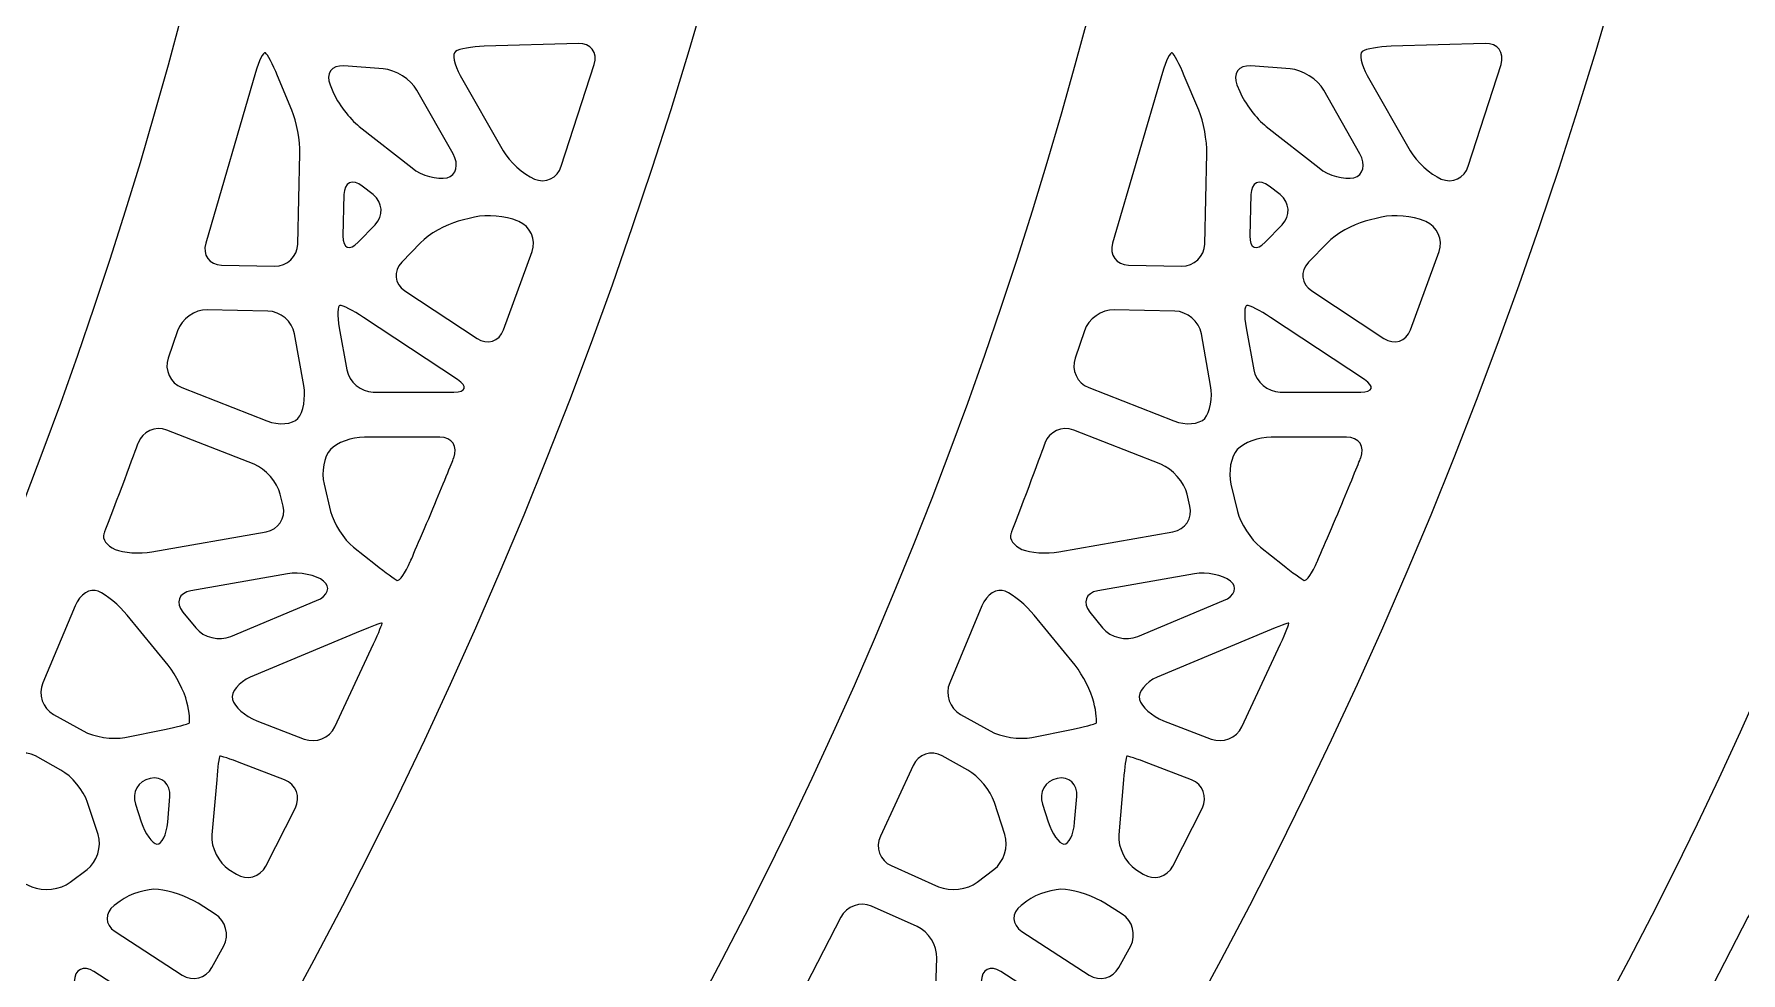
# Model space of a CAD drawing. Header units: inches. Extents: x 8 to 818, y -635 to -10.
# Drawn here: x 604.1 to 711, y -298 to -239.2 of the extents above; entities that cross this region are included whole.
import ezdxf

# ---------------------------------------------------------------- set-up
doc = ezdxf.new("R2010")
doc.units = ezdxf.units.IN
doc.header["$MEASUREMENT"] = 0
doc.layers.add('Calque 1', color=7, linetype='Continuous')

# ---------------------------------------------------------------- blocks, each defined once
blk = doc.blocks.new('block 2')
at = {"layer": 'Calque 1', "color": 179, "lineweight": 5, "true_color": 0x262425}
for points, knots in [([(715.86, -64), (715.86, -64), (726.82, -66.29), (726.82, -66.29), (727.36, -66.4), (727.7, -66.93), (727.59, -67.48), (727.59, -67.48), (727.39, -68.45), (727.39, -68.45), (727.27, -68.99), (726.74, -69.34), (726.2, -69.23), (726.2, -69.23), (717.2, -67.34), (717.2, -67.34), (769.2, -199.6), (711.01, -353.81), (579.16, -418.55), (579.16, -418.55), (584.06, -419.58), (584.06, -419.58), (584.61, -419.69), (584.95, -420.22), (584.84, -420.76), (584.84, -420.76), (584.63, -421.74), (584.63, -421.74), (584.52, -422.28), (583.99, -422.63), (583.45, -422.51), (583.45, -422.51), (574.72, -420.69), (574.72, -420.69), (571.92, -422), (569.1, -423.28), (566.24, -424.51), (562.3, -426.21), (560.36, -430.67), (561.85, -434.69), (561.85, -434.69), (561.9, -434.84), (561.9, -434.84), (563.44, -439), (568.05, -441.15), (572.21, -439.61), (738.97, -377.87), (817.84, -186.1), (744.29, -23.11), (739.77, -12.97), (726.88, -9.8), (716.32, -15.85), (716.32, -15.85), (716.32, -15.85), (716.32, -15.85), (705.75, -21.91), (701.37, -33.6), (705.82, -42.17), (709.52, -49.36), (712.86, -56.64), (715.86, -64)], [0, 0, 0, 0, 1, 1, 1, 2, 2, 2, 3, 3, 3, 4, 4, 4, 5, 5, 5, 6, 6, 6, 7, 7, 7, 8, 8, 8, 9, 9, 9, 10, 10, 10, 11, 11, 11, 12, 12, 12, 13, 13, 13, 14, 14, 14, 15, 15, 15, 16, 16, 16, 17, 17, 17, 18, 18, 18, 19, 19, 19, 20, 20, 20, 20]), ([(716.19, -295.09), (716.9, -295.4), (717.45, -296.29), (717.43, -297.07), (717.43, -297.07), (717.25, -301.98), (717.25, -301.98), (717.22, -302.75), (716.56, -303.33), (715.79, -303.26), (715.79, -303.26), (710.34, -302.77), (710.34, -302.77), (709.57, -302.7), (708.61, -302.52), (708.21, -302.38), (707.81, -302.24), (707.77, -301.57), (708.13, -300.88), (708.13, -300.88), (711.41, -294.51), (711.41, -294.51), (711.76, -293.82), (712.63, -293.51), (713.33, -293.82), (713.33, -293.82), (716.19, -295.09), (716.19, -295.09)], [0, 0, 0, 0, 1, 1, 1, 2, 2, 2, 3, 3, 3, 4, 4, 4, 5, 5, 5, 6, 6, 6, 7, 7, 7, 8, 8, 8, 9, 9, 9, 9])]:
    blk.add_open_spline(points, degree=3, knots=knots, dxfattribs=at)
blk = doc.blocks.new('block 3')
at = {"layer": 'Calque 1', "color": 179, "lineweight": 5, "true_color": 0x262425}
for points, knots in [([(659.05, -64), (659.05, -64), (670, -66.29), (670, -66.29), (670.54, -66.4), (670.89, -66.93), (670.77, -67.48), (670.77, -67.48), (670.57, -68.45), (670.57, -68.45), (670.46, -68.99), (669.93, -69.34), (669.38, -69.23), (669.38, -69.23), (660.39, -67.34), (660.39, -67.34), (712.38, -199.6), (654.19, -353.81), (522.35, -418.55), (522.35, -418.55), (527.25, -419.58), (527.25, -419.58), (527.79, -419.69), (528.13, -420.22), (528.02, -420.76), (528.02, -420.76), (527.82, -421.74), (527.82, -421.74), (527.7, -422.28), (527.17, -422.63), (526.63, -422.51), (526.63, -422.51), (517.9, -420.69), (517.9, -420.69), (515.1, -422), (512.28, -423.28), (509.42, -424.51), (505.49, -426.21), (503.55, -430.67), (505.03, -434.69), (505.03, -434.69), (505.09, -434.84), (505.09, -434.84), (506.62, -439), (511.23, -441.15), (515.39, -439.61), (682.15, -377.87), (761.02, -186.1), (687.47, -23.11), (682.95, -12.97), (670.06, -9.8), (659.51, -15.85), (659.51, -15.85), (659.51, -15.85), (659.51, -15.85), (648.93, -21.91), (644.56, -33.6), (649, -42.17), (652.7, -49.36), (656.04, -56.64), (659.05, -64)], [0, 0, 0, 0, 1, 1, 1, 2, 2, 2, 3, 3, 3, 4, 4, 4, 5, 5, 5, 6, 6, 6, 7, 7, 7, 8, 8, 8, 9, 9, 9, 10, 10, 10, 11, 11, 11, 12, 12, 12, 13, 13, 13, 14, 14, 14, 15, 15, 15, 16, 16, 16, 17, 17, 17, 18, 18, 18, 19, 19, 19, 20, 20, 20, 20]), ([(675.35, -240.39), (675.47, -240.46), (675.82, -241.1), (676.11, -241.82), (676.11, -241.82), (677.01, -243.97), (677.01, -243.97), (677.31, -244.69), (677.54, -245.91), (677.52, -246.69), (677.52, -246.69), (677.39, -252.36), (677.39, -252.36), (677.37, -253.14), (676.72, -253.76), (675.94, -253.75), (675.94, -253.75), (672.62, -253.68), (672.62, -253.68), (671.85, -253.66), (671.4, -253.04), (671.62, -252.3), (671.62, -252.3), (674.75, -241.63), (674.75, -241.63), (674.96, -240.88), (675.23, -240.33), (675.35, -240.39)], [0, 0, 0, 0, 1, 1, 1, 2, 2, 2, 3, 3, 3, 4, 4, 4, 5, 5, 5, 6, 6, 6, 7, 7, 7, 8, 8, 8, 9, 9, 9, 9]), ([(694.96, -239.8), (695.74, -239.78), (696.19, -240.37), (695.95, -241.11), (695.95, -241.11), (693.9, -247.49), (693.9, -247.49), (693.66, -248.23), (692.9, -248.59), (692.21, -248.29), (691.52, -248), (690.64, -247.2), (690.26, -246.53), (690.26, -246.53), (687.57, -241.8), (687.57, -241.8), (687.18, -241.13), (687.05, -240.45), (687.26, -240.3), (687.48, -240.15), (688.3, -240.01), (689.07, -239.98), (689.07, -239.98), (694.96, -239.8), (694.96, -239.8)], [0, 0, 0, 0, 1, 1, 1, 2, 2, 2, 3, 3, 3, 4, 4, 4, 5, 5, 5, 6, 6, 6, 7, 7, 7, 8, 8, 8, 8]), ([(682.74, -241.4), (683.52, -241.45), (684.46, -242.05), (684.85, -242.73), (684.85, -242.73), (687.11, -246.71), (687.11, -246.71), (687.5, -247.39), (687.33, -248.06), (686.73, -248.21), (686.14, -248.35), (685.16, -248.08), (684.55, -247.6), (684.55, -247.6), (681.24, -245), (681.24, -245), (680.63, -244.52), (679.89, -243.54), (679.59, -242.82), (679.59, -242.82), (679.41, -242.4), (679.41, -242.4), (679.12, -241.69), (679.51, -241.15), (680.28, -241.21), (680.28, -241.21), (682.74, -241.4), (682.74, -241.4)], [0, 0, 0, 0, 1, 1, 1, 2, 2, 2, 3, 3, 3, 4, 4, 4, 5, 5, 5, 6, 6, 6, 7, 7, 7, 8, 8, 8, 9, 9, 9, 9]), ([(682.11, -249.27), (682.72, -249.75), (682.78, -250.6), (682.24, -251.16), (682.24, -251.16), (681.17, -252.25), (681.17, -252.25), (680.63, -252.81), (680.2, -252.63), (680.22, -251.85), (680.22, -251.85), (680.28, -249.27), (680.28, -249.27), (680.3, -248.5), (680.81, -248.25), (681.42, -248.73), (681.42, -248.73), (682.11, -249.27), (682.11, -249.27)], [0, 0, 0, 0, 1, 1, 1, 2, 2, 2, 3, 3, 3, 4, 4, 4, 5, 5, 5, 6, 6, 6, 6]), ([(691.24, -250.95), (691.96, -251.25), (692.33, -252.1), (692.07, -252.83), (692.07, -252.83), (690.28, -257.73), (690.28, -257.73), (690.01, -258.46), (689.26, -258.7), (688.61, -258.27), (688.61, -258.27), (684.09, -255.29), (684.09, -255.29), (683.44, -254.86), (683.35, -254.06), (683.89, -253.5), (683.89, -253.5), (685.07, -252.29), (685.07, -252.29), (685.61, -251.73), (686.67, -251.13), (687.43, -250.94), (687.43, -250.94), (688.47, -250.68), (688.47, -250.68), (689.22, -250.5), (690.42, -250.6), (691.14, -250.9), (691.14, -250.9), (691.24, -250.95), (691.24, -250.95)], [0, 0, 0, 0, 1, 1, 1, 2, 2, 2, 3, 3, 3, 4, 4, 4, 5, 5, 5, 6, 6, 6, 7, 7, 7, 8, 8, 8, 9, 9, 9, 10, 10, 10, 10]), ([(675.52, -256.56), (676.3, -256.58), (677.04, -257.21), (677.18, -257.98), (677.18, -257.98), (677.76, -261.21), (677.76, -261.21), (677.9, -261.98), (677.73, -262.9), (677.39, -263.28), (677.05, -263.65), (676.18, -263.72), (675.46, -263.44), (675.46, -263.44), (670.12, -261.35), (670.12, -261.35), (669.4, -261.07), (669.01, -260.24), (669.27, -259.5), (669.27, -259.5), (669.85, -257.79), (669.85, -257.79), (670.1, -257.05), (670.93, -256.46), (671.71, -256.48), (671.71, -256.48), (675.52, -256.56), (675.52, -256.56)], [0, 0, 0, 0, 1, 1, 1, 2, 2, 2, 3, 3, 3, 4, 4, 4, 5, 5, 5, 6, 6, 6, 7, 7, 7, 8, 8, 8, 9, 9, 9, 9]), ([(687.4, -260.85), (688.04, -261.28), (687.94, -261.63), (687.16, -261.63), (687.16, -261.63), (682.12, -261.63), (682.12, -261.63), (681.34, -261.63), (680.59, -261), (680.46, -260.24), (680.46, -260.24), (679.98, -257.61), (679.98, -257.61), (679.84, -256.84), (679.87, -256.21), (680.03, -256.2), (680.19, -256.19), (680.85, -256.53), (681.5, -256.96), (681.5, -256.96), (687.4, -260.85), (687.4, -260.85)], [0, 0, 0, 0, 1, 1, 1, 2, 2, 2, 3, 3, 3, 4, 4, 4, 5, 5, 5, 6, 6, 6, 7, 7, 7, 7]), ([(674.64, -266.15), (675.37, -266.43), (676.11, -267.28), (676.29, -268.03), (676.29, -268.03), (676.46, -268.77), (676.46, -268.77), (676.64, -269.52), (676.17, -270.25), (675.4, -270.38), (675.4, -270.38), (668.25, -271.63), (668.25, -271.63), (667.49, -271.77), (666.44, -271.7), (665.94, -271.48), (665.43, -271.26), (665.12, -270.82), (665.24, -270.51), (665.24, -270.51), (665.24, -270.51), (665.35, -270.22), (666.19, -268.06), (667.38, -264.82), (667.38, -264.82), (667.64, -264.1), (668.45, -263.73), (669.18, -264.01), (669.18, -264.01), (674.64, -266.15), (674.64, -266.15)], [0, 0, 0, 0, 1, 1, 1, 2, 2, 2, 3, 3, 3, 4, 4, 4, 5, 5, 5, 6, 6, 6, 7, 7, 7, 8, 8, 8, 9, 9, 9, 10, 10, 10, 10]), ([(686.27, -264.45), (687.05, -264.45), (687.45, -265.04), (687.16, -265.76), (687.16, -265.76), (686.53, -267.3), (685.98, -268.64), (685.31, -270.22), (684.44, -272.24), (684.44, -272.24), (684.13, -272.95), (683.76, -273.48), (683.62, -273.42), (683.48, -273.36), (682.86, -272.91), (682.26, -272.43), (682.26, -272.43), (680.88, -271.34), (680.88, -271.34), (680.27, -270.86), (679.63, -269.85), (679.44, -269.1), (679.44, -269.1), (679.03, -267.39), (679.03, -267.39), (678.85, -266.64), (679.03, -265.67), (679.43, -265.23), (679.82, -264.8), (680.78, -264.45), (681.56, -264.45), (681.56, -264.45), (686.27, -264.45), (686.27, -264.45)], [0, 0, 0, 0, 1, 1, 1, 2, 2, 2, 3, 3, 3, 4, 4, 4, 5, 5, 5, 6, 6, 6, 7, 7, 7, 8, 8, 8, 9, 9, 9, 10, 10, 10, 11, 11, 11, 11]), ([(679, -273.46), (679.48, -273.83), (679.28, -274.39), (678.57, -274.69), (678.57, -274.69), (673.19, -276.94), (673.19, -276.94), (672.47, -277.24), (671.48, -277), (670.99, -276.4), (670.99, -276.4), (670.19, -275.41), (670.19, -275.41), (669.7, -274.81), (669.93, -274.21), (670.69, -274.07), (670.69, -274.07), (676.75, -273.01), (676.75, -273.01), (677.51, -272.88), (678.53, -273.08), (679, -273.46)], [0, 0, 0, 0, 1, 1, 1, 2, 2, 2, 3, 3, 3, 4, 4, 4, 5, 5, 5, 6, 6, 6, 7, 7, 7, 7]), ([(664.89, -274.1), (665.4, -274.32), (666.21, -274.99), (666.7, -275.59), (666.7, -275.59), (669.27, -278.74), (669.27, -278.74), (669.76, -279.35), (670.28, -280.38), (670.44, -281.04), (670.59, -281.69), (670.66, -282.29), (670.58, -282.36), (670.5, -282.42), (669.81, -282.6), (669.05, -282.76), (669.05, -282.76), (666.56, -283.25), (666.56, -283.25), (665.8, -283.41), (664.62, -283.22), (663.94, -282.85), (663.94, -282.85), (662.09, -281.82), (662.09, -281.82), (661.41, -281.44), (661.1, -280.55), (661.41, -279.84), (661.41, -279.84), (663.43, -275.01), (663.43, -275.01), (663.73, -274.29), (664.38, -273.88), (664.89, -274.1)], [0, 0, 0, 0, 1, 1, 1, 2, 2, 2, 3, 3, 3, 4, 4, 4, 5, 5, 5, 6, 6, 6, 7, 7, 7, 8, 8, 8, 9, 9, 9, 10, 10, 10, 11, 11, 11, 11]), ([(682.66, -276.09), (682.7, -276.1), (682.46, -276.69), (682.14, -277.4), (682.14, -277.4), (679.72, -282.59), (679.72, -282.59), (679.39, -283.29), (678.52, -283.64), (677.8, -283.36), (677.8, -283.36), (674.81, -282.21), (674.81, -282.21), (674.09, -281.93), (673.41, -281.33), (673.3, -280.87), (673.19, -280.41), (673.69, -279.79), (674.4, -279.49), (674.4, -279.49), (681.3, -276.6), (681.3, -276.6), (682.01, -276.3), (682.63, -276.07), (682.66, -276.09)], [0, 0, 0, 0, 1, 1, 1, 2, 2, 2, 3, 3, 3, 4, 4, 4, 5, 5, 5, 6, 6, 6, 7, 7, 7, 8, 8, 8, 8]), ([(662.54, -285.3), (663.22, -285.67), (663.97, -286.58), (664.21, -287.32), (664.21, -287.32), (664.87, -289.34), (664.87, -289.34), (665.11, -290.08), (664.8, -291.06), (664.18, -291.53), (664.18, -291.53), (663.14, -292.32), (663.14, -292.32), (662.52, -292.79), (661.43, -292.91), (660.72, -292.6), (660.72, -292.6), (657.75, -291.28), (657.75, -291.28), (657.04, -290.97), (656.73, -290.14), (657.07, -289.44), (657.07, -289.44), (659.12, -285.01), (659.12, -285.01), (659.44, -284.3), (660.26, -284.03), (660.94, -284.41), (660.94, -284.41), (662.54, -285.3), (662.54, -285.3)], [0, 0, 0, 0, 1, 1, 1, 2, 2, 2, 3, 3, 3, 4, 4, 4, 5, 5, 5, 6, 6, 6, 7, 7, 7, 8, 8, 8, 9, 9, 9, 10, 10, 10, 10]), ([(676.55, -285.91), (677.28, -286.18), (677.58, -286.98), (677.24, -287.67), (677.24, -287.67), (675.39, -291.31), (675.39, -291.31), (675.03, -292), (674.2, -292.23), (673.54, -291.82), (673.54, -291.82), (673.08, -291.52), (673.08, -291.52), (672.42, -291.11), (671.94, -290.14), (672.01, -289.36), (672.01, -289.36), (672.3, -285.9), (672.3, -285.9), (672.37, -285.12), (672.46, -284.46), (672.5, -284.43), (672.54, -284.4), (673.16, -284.6), (673.88, -284.88), (673.88, -284.88), (676.55, -285.91), (676.55, -285.91)], [0, 0, 0, 0, 1, 1, 1, 2, 2, 2, 3, 3, 3, 4, 4, 4, 5, 5, 5, 6, 6, 6, 7, 7, 7, 8, 8, 8, 9, 9, 9, 9]), ([(669.24, -288.57), (669.18, -289.34), (668.87, -289.95), (668.57, -289.93), (668.26, -289.9), (667.82, -289.27), (667.58, -288.54), (667.58, -288.54), (667.22, -287.43), (667.22, -287.43), (666.98, -286.69), (667.39, -285.97), (668.14, -285.82), (668.89, -285.67), (669.45, -286.18), (669.38, -286.95), (669.38, -286.95), (669.24, -288.57), (669.24, -288.57)], [0, 0, 0, 0, 1, 1, 1, 2, 2, 2, 3, 3, 3, 4, 4, 4, 5, 5, 5, 6, 6, 6, 6]), ([(668.66, -292.77), (669.37, -292.83), (670.48, -293.22), (671.14, -293.63), (671.14, -293.63), (672.22, -294.32), (672.22, -294.32), (672.88, -294.73), (673.11, -295.63), (672.75, -296.31), (672.75, -296.31), (672.01, -297.66), (672.01, -297.66), (671.64, -298.34), (670.8, -298.55), (670.15, -298.13), (670.15, -298.13), (665.94, -295.4), (665.94, -295.4), (665.29, -294.98), (665.26, -294.25), (665.88, -293.78), (665.88, -293.78), (666.25, -293.5), (666.25, -293.5), (666.87, -293.04), (667.96, -292.7), (668.66, -292.77)], [0, 0, 0, 0, 1, 1, 1, 2, 2, 2, 3, 3, 3, 4, 4, 4, 5, 5, 5, 6, 6, 6, 7, 7, 7, 8, 8, 8, 9, 9, 9, 9]), ([(659.37, -295.09), (660.08, -295.4), (660.64, -296.29), (660.61, -297.07), (660.61, -297.07), (660.43, -301.98), (660.43, -301.98), (660.4, -302.75), (659.75, -303.33), (658.97, -303.26), (658.97, -303.26), (653.53, -302.77), (653.53, -302.77), (652.75, -302.7), (651.79, -302.52), (651.39, -302.38), (650.99, -302.24), (650.96, -301.57), (651.32, -300.88), (651.32, -300.88), (654.59, -294.51), (654.59, -294.51), (654.94, -293.82), (655.81, -293.51), (656.52, -293.82), (656.52, -293.82), (659.37, -295.09), (659.37, -295.09)], [0, 0, 0, 0, 1, 1, 1, 2, 2, 2, 3, 3, 3, 4, 4, 4, 5, 5, 5, 6, 6, 6, 7, 7, 7, 8, 8, 8, 9, 9, 9, 9]), ([(668.77, -300.6), (669.42, -301.02), (669.64, -301.92), (669.25, -302.59), (669.25, -302.59), (667.48, -305.65), (667.48, -305.65), (667.09, -306.32), (666.25, -306.49), (665.63, -306.03), (665.63, -306.03), (664.31, -305.07), (664.31, -305.07), (663.68, -304.61), (663.2, -303.6), (663.22, -302.82), (663.22, -302.82), (663.38, -298.55), (663.38, -298.55), (663.41, -297.77), (663.96, -297.48), (664.61, -297.91), (664.61, -297.91), (668.77, -300.6), (668.77, -300.6)], [0, 0, 0, 0, 1, 1, 1, 2, 2, 2, 3, 3, 3, 4, 4, 4, 5, 5, 5, 6, 6, 6, 7, 7, 7, 8, 8, 8, 8])]:
    blk.add_open_spline(points, degree=3, knots=knots, dxfattribs=at)
blk = doc.blocks.new('block 4')
at = {"layer": 'Calque 1', "color": 179, "lineweight": 5, "true_color": 0x262425}
for points, knots in [([(602.23, -64), (602.23, -64), (613.18, -66.29), (613.18, -66.29), (613.72, -66.4), (614.07, -66.93), (613.96, -67.48), (613.96, -67.48), (613.75, -68.45), (613.75, -68.45), (613.64, -68.99), (613.11, -69.34), (612.57, -69.23), (612.57, -69.23), (603.57, -67.34), (603.57, -67.34), (655.56, -199.6), (597.38, -353.81), (465.53, -418.55), (465.53, -418.55), (470.43, -419.58), (470.43, -419.58), (470.97, -419.69), (471.32, -420.22), (471.2, -420.76), (471.2, -420.76), (471, -421.74), (471, -421.74), (470.89, -422.28), (470.36, -422.63), (469.82, -422.51), (469.82, -422.51), (461.08, -420.69), (461.08, -420.69), (458.29, -422), (455.46, -423.28), (452.6, -424.51), (448.67, -426.21), (446.73, -430.67), (448.21, -434.69), (448.21, -434.69), (448.27, -434.84), (448.27, -434.84), (449.8, -439), (454.42, -441.15), (458.57, -439.61), (625.34, -377.87), (704.2, -186.1), (630.65, -23.11), (626.13, -12.97), (613.24, -9.8), (602.69, -15.85), (602.69, -15.85), (602.69, -15.85), (602.69, -15.85), (592.11, -21.91), (587.74, -33.6), (592.19, -42.17), (595.88, -49.36), (599.22, -56.64), (602.23, -64)], [0, 0, 0, 0, 1, 1, 1, 2, 2, 2, 3, 3, 3, 4, 4, 4, 5, 5, 5, 6, 6, 6, 7, 7, 7, 8, 8, 8, 9, 9, 9, 10, 10, 10, 11, 11, 11, 12, 12, 12, 13, 13, 13, 14, 14, 14, 15, 15, 15, 16, 16, 16, 17, 17, 17, 18, 18, 18, 19, 19, 19, 20, 20, 20, 20]), ([(618.54, -240.39), (618.66, -240.46), (619, -241.1), (619.3, -241.82), (619.3, -241.82), (620.19, -243.97), (620.19, -243.97), (620.49, -244.69), (620.72, -245.91), (620.7, -246.69), (620.7, -246.69), (620.57, -252.36), (620.57, -252.36), (620.55, -253.14), (619.9, -253.76), (619.12, -253.75), (619.12, -253.75), (615.8, -253.68), (615.8, -253.68), (615.03, -253.66), (614.58, -253.04), (614.81, -252.3), (614.81, -252.3), (617.93, -241.63), (617.93, -241.63), (618.14, -240.88), (618.41, -240.33), (618.54, -240.39)], [0, 0, 0, 0, 1, 1, 1, 2, 2, 2, 3, 3, 3, 4, 4, 4, 5, 5, 5, 6, 6, 6, 7, 7, 7, 8, 8, 8, 9, 9, 9, 9]), ([(638.15, -239.8), (638.92, -239.78), (639.37, -240.37), (639.14, -241.11), (639.14, -241.11), (637.08, -247.49), (637.08, -247.49), (636.84, -248.23), (636.08, -248.59), (635.39, -248.29), (634.7, -248), (633.82, -247.2), (633.44, -246.53), (633.44, -246.53), (630.75, -241.8), (630.75, -241.8), (630.37, -241.13), (630.23, -240.45), (630.45, -240.3), (630.67, -240.15), (631.48, -240.01), (632.25, -239.98), (632.25, -239.98), (638.15, -239.8), (638.15, -239.8)], [0, 0, 0, 0, 1, 1, 1, 2, 2, 2, 3, 3, 3, 4, 4, 4, 5, 5, 5, 6, 6, 6, 7, 7, 7, 8, 8, 8, 8]), ([(625.92, -241.4), (626.7, -241.45), (627.65, -242.05), (628.03, -242.73), (628.03, -242.73), (630.3, -246.71), (630.3, -246.71), (630.68, -247.39), (630.51, -248.06), (629.92, -248.21), (629.32, -248.35), (628.34, -248.08), (627.73, -247.6), (627.73, -247.6), (624.42, -245), (624.42, -245), (623.81, -244.52), (623.07, -243.54), (622.77, -242.82), (622.77, -242.82), (622.6, -242.4), (622.6, -242.4), (622.3, -241.69), (622.69, -241.15), (623.46, -241.21), (623.46, -241.21), (625.92, -241.4), (625.92, -241.4)], [0, 0, 0, 0, 1, 1, 1, 2, 2, 2, 3, 3, 3, 4, 4, 4, 5, 5, 5, 6, 6, 6, 7, 7, 7, 8, 8, 8, 9, 9, 9, 9]), ([(625.29, -249.27), (625.9, -249.75), (625.96, -250.6), (625.42, -251.16), (625.42, -251.16), (624.35, -252.25), (624.35, -252.25), (623.81, -252.81), (623.39, -252.63), (623.4, -251.85), (623.4, -251.85), (623.46, -249.27), (623.46, -249.27), (623.48, -248.5), (624, -248.25), (624.61, -248.73), (624.61, -248.73), (625.29, -249.27), (625.29, -249.27)], [0, 0, 0, 0, 1, 1, 1, 2, 2, 2, 3, 3, 3, 4, 4, 4, 5, 5, 5, 6, 6, 6, 6]), ([(634.42, -250.95), (635.14, -251.25), (635.51, -252.1), (635.25, -252.83), (635.25, -252.83), (633.46, -257.73), (633.46, -257.73), (633.19, -258.46), (632.44, -258.7), (631.8, -258.27), (631.8, -258.27), (627.27, -255.29), (627.27, -255.29), (626.62, -254.86), (626.54, -254.06), (627.08, -253.5), (627.08, -253.5), (628.25, -252.29), (628.25, -252.29), (628.8, -251.73), (629.86, -251.13), (630.61, -250.94), (630.61, -250.94), (631.65, -250.68), (631.65, -250.68), (632.41, -250.5), (633.61, -250.6), (634.32, -250.9), (634.32, -250.9), (634.42, -250.95), (634.42, -250.95)], [0, 0, 0, 0, 1, 1, 1, 2, 2, 2, 3, 3, 3, 4, 4, 4, 5, 5, 5, 6, 6, 6, 7, 7, 7, 8, 8, 8, 9, 9, 9, 10, 10, 10, 10]), ([(618.7, -256.56), (619.48, -256.58), (620.23, -257.21), (620.36, -257.98), (620.36, -257.98), (620.95, -261.21), (620.95, -261.21), (621.08, -261.98), (620.92, -262.9), (620.58, -263.28), (620.23, -263.65), (619.36, -263.72), (618.64, -263.44), (618.64, -263.44), (613.3, -261.35), (613.3, -261.35), (612.58, -261.07), (612.2, -260.24), (612.45, -259.5), (612.45, -259.5), (613.03, -257.79), (613.03, -257.79), (613.28, -257.05), (614.12, -256.46), (614.89, -256.48), (614.89, -256.48), (618.7, -256.56), (618.7, -256.56)], [0, 0, 0, 0, 1, 1, 1, 2, 2, 2, 3, 3, 3, 4, 4, 4, 5, 5, 5, 6, 6, 6, 7, 7, 7, 8, 8, 8, 9, 9, 9, 9]), ([(630.58, -260.85), (631.23, -261.28), (631.12, -261.63), (630.35, -261.63), (630.35, -261.63), (625.3, -261.63), (625.3, -261.63), (624.52, -261.63), (623.78, -261), (623.64, -260.24), (623.64, -260.24), (623.17, -257.61), (623.17, -257.61), (623.03, -256.84), (623.05, -256.21), (623.21, -256.2), (623.37, -256.19), (624.03, -256.53), (624.68, -256.96), (624.68, -256.96), (630.58, -260.85), (630.58, -260.85)], [0, 0, 0, 0, 1, 1, 1, 2, 2, 2, 3, 3, 3, 4, 4, 4, 5, 5, 5, 6, 6, 6, 7, 7, 7, 7]), ([(617.83, -266.15), (618.55, -266.43), (619.29, -267.28), (619.47, -268.03), (619.47, -268.03), (619.65, -268.77), (619.65, -268.77), (619.83, -269.52), (619.35, -270.25), (618.59, -270.38), (618.59, -270.38), (611.43, -271.63), (611.43, -271.63), (610.67, -271.77), (609.63, -271.7), (609.12, -271.48), (608.61, -271.26), (608.3, -270.82), (608.42, -270.51), (608.42, -270.51), (608.42, -270.51), (608.53, -270.22), (609.37, -268.06), (610.56, -264.82), (610.56, -264.82), (610.83, -264.1), (611.64, -263.73), (612.36, -264.01), (612.36, -264.01), (617.83, -266.15), (617.83, -266.15)], [0, 0, 0, 0, 1, 1, 1, 2, 2, 2, 3, 3, 3, 4, 4, 4, 5, 5, 5, 6, 6, 6, 7, 7, 7, 8, 8, 8, 9, 9, 9, 10, 10, 10, 10]), ([(629.46, -264.45), (630.23, -264.45), (630.63, -265.04), (630.34, -265.76), (630.34, -265.76), (629.72, -267.3), (629.16, -268.64), (628.5, -270.22), (627.62, -272.24), (627.62, -272.24), (627.31, -272.95), (626.94, -273.48), (626.8, -273.42), (626.66, -273.36), (626.05, -272.91), (625.44, -272.43), (625.44, -272.43), (624.06, -271.34), (624.06, -271.34), (623.45, -270.86), (622.81, -269.85), (622.63, -269.1), (622.63, -269.1), (622.22, -267.39), (622.22, -267.39), (622.04, -266.64), (622.21, -265.67), (622.61, -265.23), (623, -264.8), (623.96, -264.45), (624.74, -264.45), (624.74, -264.45), (629.46, -264.45), (629.46, -264.45)], [0, 0, 0, 0, 1, 1, 1, 2, 2, 2, 3, 3, 3, 4, 4, 4, 5, 5, 5, 6, 6, 6, 7, 7, 7, 8, 8, 8, 9, 9, 9, 10, 10, 10, 11, 11, 11, 11]), ([(622.19, -273.46), (622.66, -273.83), (622.47, -274.39), (621.75, -274.69), (621.75, -274.69), (616.37, -276.94), (616.37, -276.94), (615.65, -277.24), (614.67, -277), (614.18, -276.4), (614.18, -276.4), (613.37, -275.41), (613.37, -275.41), (612.88, -274.81), (613.11, -274.21), (613.87, -274.07), (613.87, -274.07), (619.93, -273.01), (619.93, -273.01), (620.69, -272.88), (621.71, -273.08), (622.19, -273.46)], [0, 0, 0, 0, 1, 1, 1, 2, 2, 2, 3, 3, 3, 4, 4, 4, 5, 5, 5, 6, 6, 6, 7, 7, 7, 7]), ([(608.07, -274.1), (608.58, -274.32), (609.39, -274.99), (609.88, -275.59), (609.88, -275.59), (612.45, -278.74), (612.45, -278.74), (612.94, -279.35), (613.47, -280.38), (613.62, -281.04), (613.78, -281.69), (613.84, -282.29), (613.76, -282.36), (613.68, -282.42), (612.99, -282.6), (612.23, -282.76), (612.23, -282.76), (609.74, -283.25), (609.74, -283.25), (608.98, -283.41), (607.8, -283.22), (607.13, -282.85), (607.13, -282.85), (605.27, -281.82), (605.27, -281.82), (604.59, -281.44), (604.29, -280.55), (604.59, -279.84), (604.59, -279.84), (606.62, -275.01), (606.62, -275.01), (606.91, -274.29), (607.57, -273.88), (608.07, -274.1)], [0, 0, 0, 0, 1, 1, 1, 2, 2, 2, 3, 3, 3, 4, 4, 4, 5, 5, 5, 6, 6, 6, 7, 7, 7, 8, 8, 8, 9, 9, 9, 10, 10, 10, 11, 11, 11, 11]), ([(625.85, -276.09), (625.88, -276.1), (625.65, -276.69), (625.32, -277.4), (625.32, -277.4), (622.9, -282.59), (622.9, -282.59), (622.57, -283.29), (621.7, -283.64), (620.98, -283.36), (620.98, -283.36), (618, -282.21), (618, -282.21), (617.27, -281.93), (616.59, -281.33), (616.48, -280.87), (616.37, -280.41), (616.87, -279.79), (617.59, -279.49), (617.59, -279.49), (624.48, -276.6), (624.48, -276.6), (625.2, -276.3), (625.81, -276.07), (625.85, -276.09)], [0, 0, 0, 0, 1, 1, 1, 2, 2, 2, 3, 3, 3, 4, 4, 4, 5, 5, 5, 6, 6, 6, 7, 7, 7, 8, 8, 8, 8]), ([(605.73, -285.3), (606.4, -285.67), (607.16, -286.58), (607.4, -287.32), (607.4, -287.32), (608.06, -289.34), (608.06, -289.34), (608.3, -290.08), (607.99, -291.06), (607.37, -291.53), (607.37, -291.53), (606.32, -292.32), (606.32, -292.32), (605.7, -292.79), (604.61, -292.91), (603.9, -292.6), (603.9, -292.6), (600.94, -291.28), (600.94, -291.28), (600.23, -290.97), (599.92, -290.14), (600.25, -289.44), (600.25, -289.44), (602.31, -285.01), (602.31, -285.01), (602.63, -284.3), (603.45, -284.03), (604.13, -284.41), (604.13, -284.41), (605.73, -285.3), (605.73, -285.3)], [0, 0, 0, 0, 1, 1, 1, 2, 2, 2, 3, 3, 3, 4, 4, 4, 5, 5, 5, 6, 6, 6, 7, 7, 7, 8, 8, 8, 9, 9, 9, 10, 10, 10, 10]), ([(619.74, -285.91), (620.46, -286.18), (620.77, -286.98), (620.42, -287.67), (620.42, -287.67), (618.57, -291.31), (618.57, -291.31), (618.21, -292), (617.38, -292.23), (616.73, -291.82), (616.73, -291.82), (616.26, -291.52), (616.26, -291.52), (615.61, -291.11), (615.12, -290.14), (615.19, -289.36), (615.19, -289.36), (615.49, -285.9), (615.49, -285.9), (615.55, -285.12), (615.64, -284.46), (615.68, -284.43), (615.72, -284.4), (616.34, -284.6), (617.07, -284.88), (617.07, -284.88), (619.74, -285.91), (619.74, -285.91)], [0, 0, 0, 0, 1, 1, 1, 2, 2, 2, 3, 3, 3, 4, 4, 4, 5, 5, 5, 6, 6, 6, 7, 7, 7, 8, 8, 8, 9, 9, 9, 9]), ([(612.42, -288.57), (612.36, -289.34), (612.06, -289.95), (611.75, -289.93), (611.45, -289.9), (611, -289.27), (610.76, -288.54), (610.76, -288.54), (610.4, -287.43), (610.4, -287.43), (610.16, -286.69), (610.58, -285.97), (611.32, -285.82), (612.07, -285.67), (612.63, -286.18), (612.56, -286.95), (612.56, -286.95), (612.42, -288.57), (612.42, -288.57)], [0, 0, 0, 0, 1, 1, 1, 2, 2, 2, 3, 3, 3, 4, 4, 4, 5, 5, 5, 6, 6, 6, 6]), ([(611.84, -292.77), (612.55, -292.83), (613.66, -293.22), (614.32, -293.63), (614.32, -293.63), (615.4, -294.32), (615.4, -294.32), (616.06, -294.73), (616.3, -295.63), (615.93, -296.31), (615.93, -296.31), (615.19, -297.66), (615.19, -297.66), (614.82, -298.34), (613.98, -298.55), (613.33, -298.13), (613.33, -298.13), (609.12, -295.4), (609.12, -295.4), (608.47, -294.98), (608.45, -294.25), (609.07, -293.78), (609.07, -293.78), (609.44, -293.5), (609.44, -293.5), (610.06, -293.04), (611.14, -292.7), (611.84, -292.77)], [0, 0, 0, 0, 1, 1, 1, 2, 2, 2, 3, 3, 3, 4, 4, 4, 5, 5, 5, 6, 6, 6, 7, 7, 7, 8, 8, 8, 9, 9, 9, 9]), ([(611.95, -300.6), (612.6, -301.02), (612.82, -301.92), (612.43, -302.59), (612.43, -302.59), (610.66, -305.65), (610.66, -305.65), (610.27, -306.32), (609.43, -306.49), (608.81, -306.03), (608.81, -306.03), (607.49, -305.07), (607.49, -305.07), (606.87, -304.61), (606.38, -303.6), (606.41, -302.82), (606.41, -302.82), (606.56, -298.55), (606.56, -298.55), (606.59, -297.77), (607.15, -297.48), (607.8, -297.91), (607.8, -297.91), (611.95, -300.6), (611.95, -300.6)], [0, 0, 0, 0, 1, 1, 1, 2, 2, 2, 3, 3, 3, 4, 4, 4, 5, 5, 5, 6, 6, 6, 7, 7, 7, 8, 8, 8, 8])]:
    blk.add_open_spline(points, degree=3, knots=knots, dxfattribs=at)
blk = doc.blocks.new('block 5')
at = {"layer": 'Calque 1', "color": 179, "lineweight": 5, "true_color": 0x262425}
blk.add_open_spline([(550.89, -64), (550.89, -64), (561.84, -66.29), (561.84, -66.29), (562.38, -66.4), (562.73, -66.93), (562.62, -67.48), (562.62, -67.48), (562.41, -68.45), (562.41, -68.45), (562.3, -68.99), (561.77, -69.34), (561.23, -69.23), (561.23, -69.23), (552.23, -67.34), (552.23, -67.34), (604.22, -199.6), (546.04, -353.81), (414.19, -418.55), (414.19, -418.55), (419.09, -419.58), (419.09, -419.58), (419.63, -419.69), (419.98, -420.22), (419.86, -420.76), (419.86, -420.76), (419.66, -421.74), (419.66, -421.74), (419.55, -422.28), (419.02, -422.63), (418.48, -422.51), (418.48, -422.51), (409.74, -420.69), (409.74, -420.69), (406.95, -422), (404.12, -423.28), (401.26, -424.51), (397.33, -426.21), (395.39, -430.67), (396.87, -434.69), (396.87, -434.69), (396.93, -434.84), (396.93, -434.84), (398.46, -439), (403.08, -441.15), (407.23, -439.61), (574, -377.87), (652.86, -186.1), (579.31, -23.11), (574.8, -12.97), (561.9, -9.8), (551.35, -15.85), (551.35, -15.85), (551.35, -15.85), (551.35, -15.85), (540.78, -21.91), (536.4, -33.6), (540.85, -42.17), (544.54, -49.36), (547.89, -56.64), (550.89, -64)], degree=3, knots=[0, 0, 0, 0, 1, 1, 1, 2, 2, 2, 3, 3, 3, 4, 4, 4, 5, 5, 5, 6, 6, 6, 7, 7, 7, 8, 8, 8, 9, 9, 9, 10, 10, 10, 11, 11, 11, 12, 12, 12, 13, 13, 13, 14, 14, 14, 15, 15, 15, 16, 16, 16, 17, 17, 17, 18, 18, 18, 19, 19, 19, 20, 20, 20, 20], dxfattribs=at)

msp = doc.modelspace()

# ---------------------------------------------------------------- block references
at = {"layer": 'Calque 1'}
for name in ['block 5', 'block 4', 'block 3', 'block 2']:
    msp.add_blockref(name, (0, 0), dxfattribs=at)

doc.saveas('drawing.dxf')
